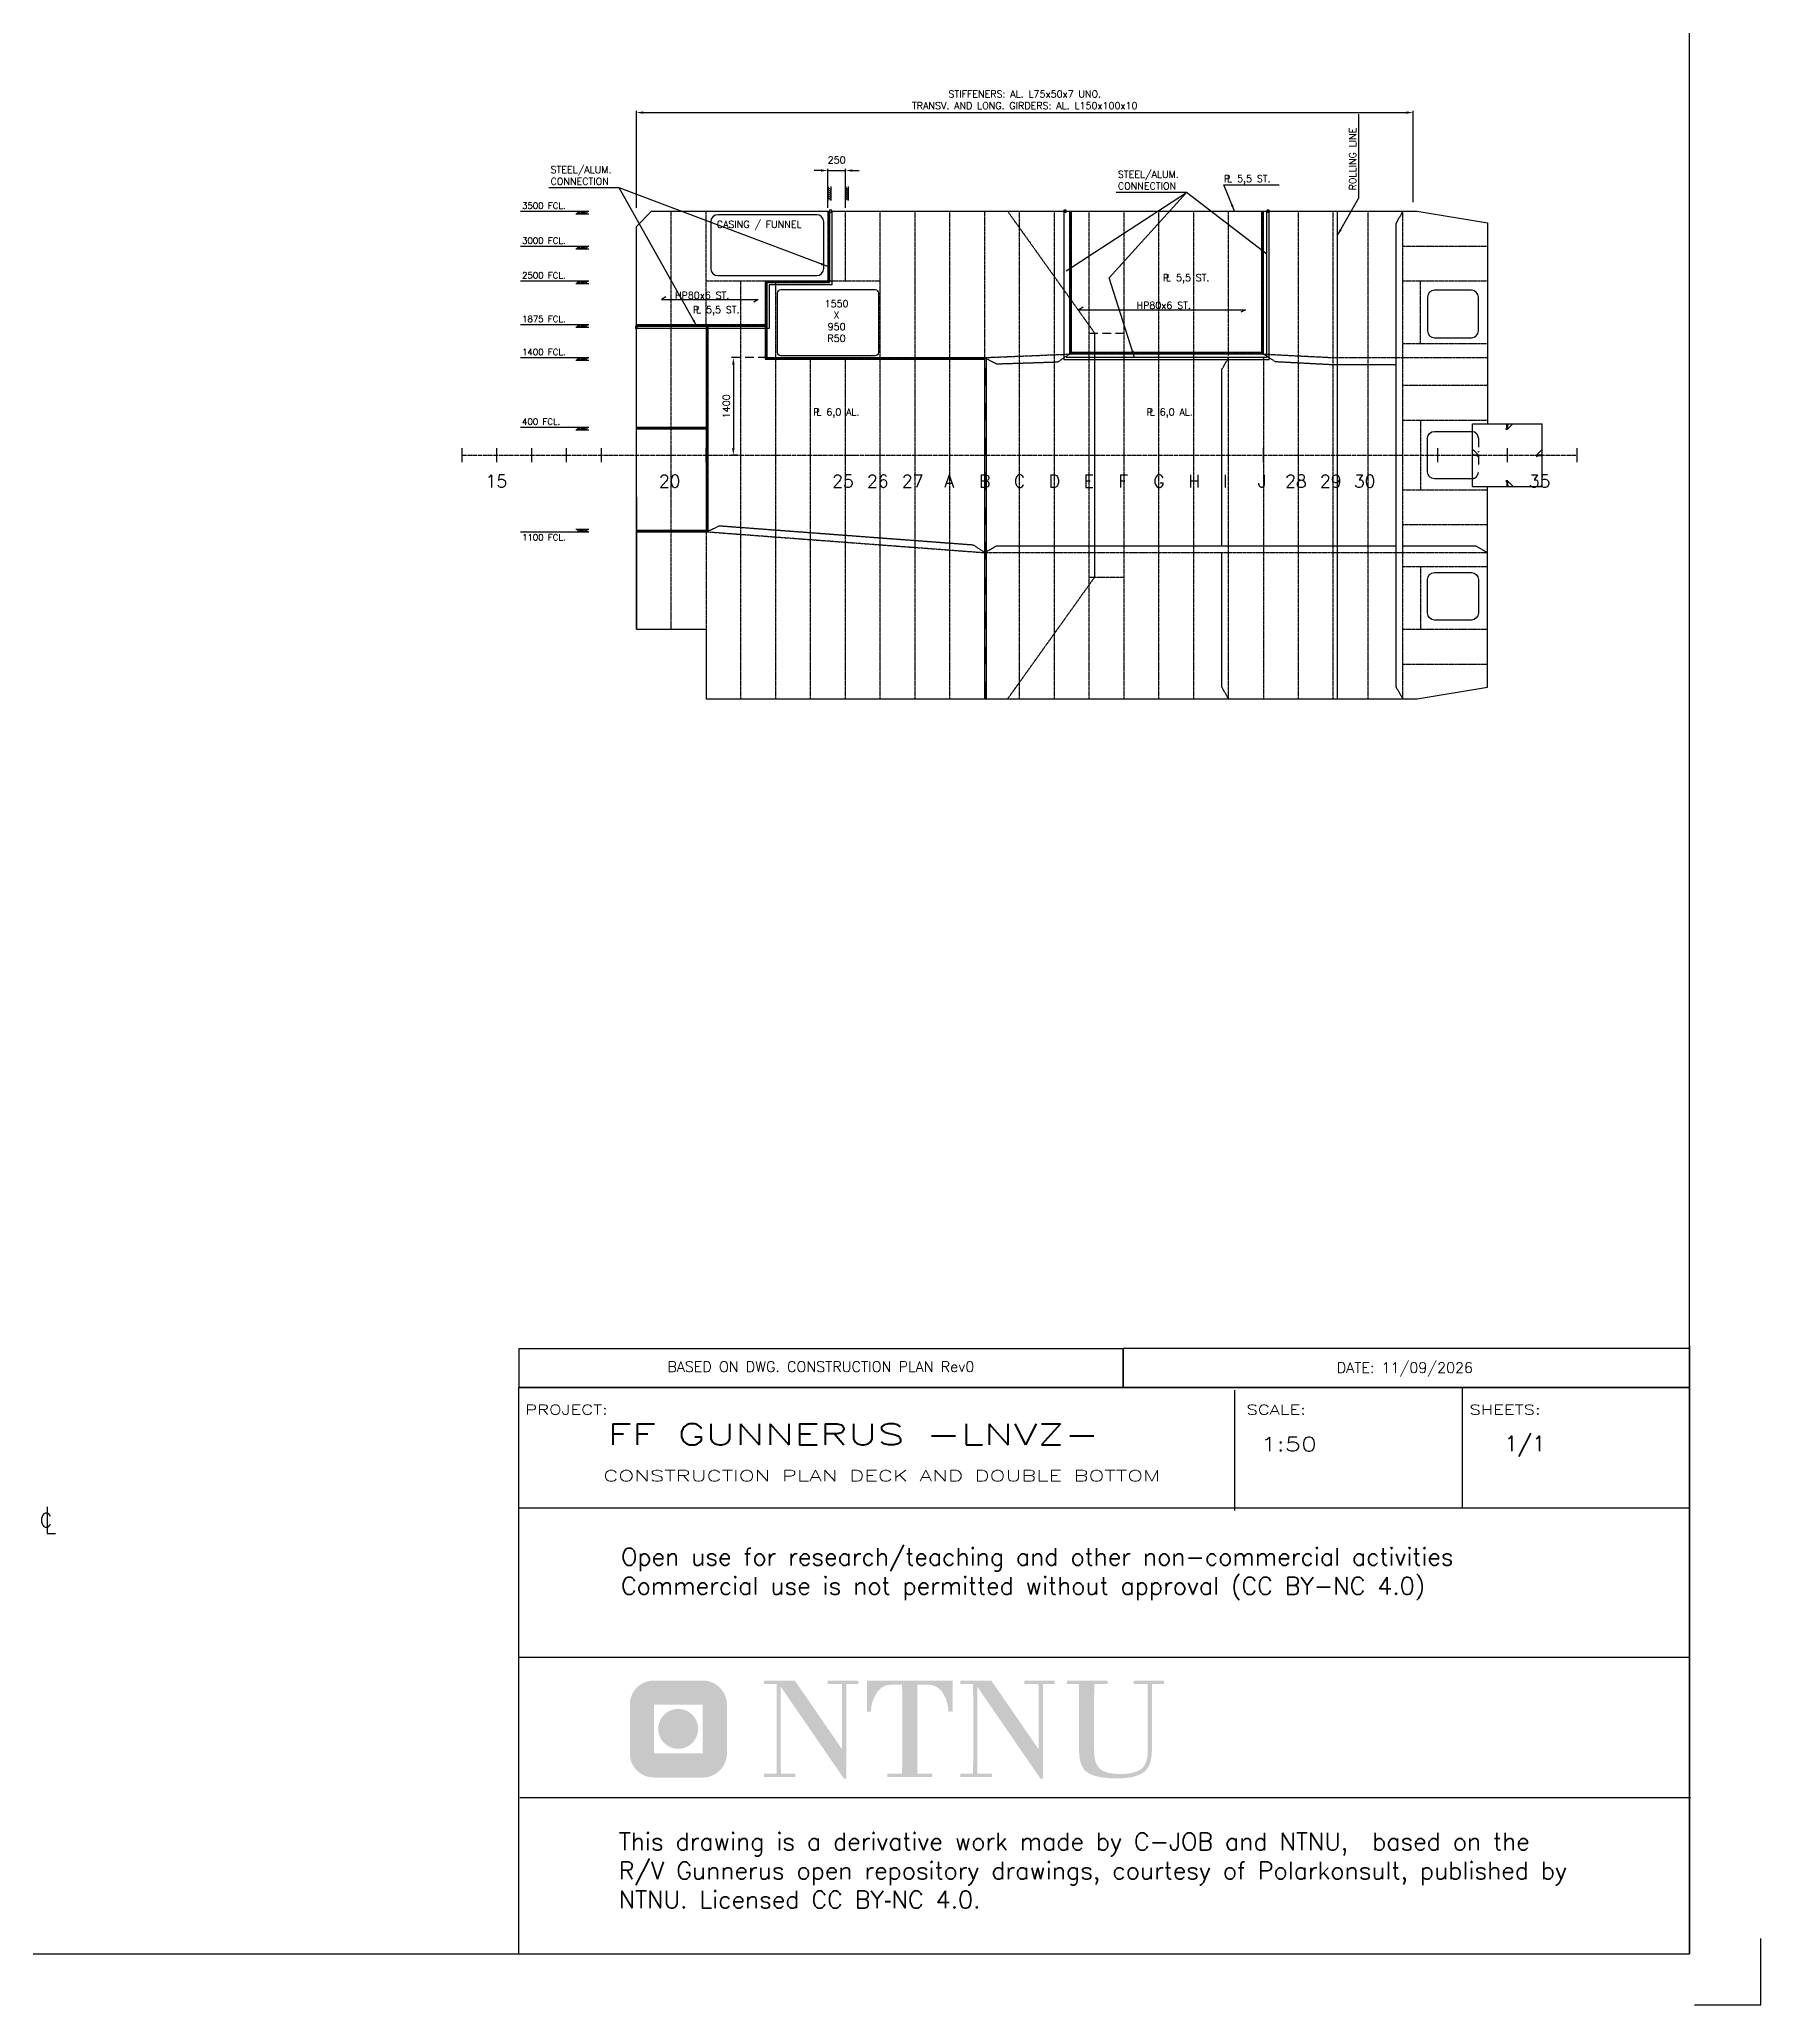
# Model space of a CAD drawing. Extents: x 53504 to 151281, y 25397 to 132894.
# Drawn here: x 126579 to 151281, y 85082 to 113294 of the extents above; entities that cross this region are included whole.
import ezdxf
from ezdxf.enums import TextEntityAlignment as Align

# ---------------------------------------------------------------- set-up
doc = ezdxf.new("R2010")
doc.units = 0
doc.header["$LTSCALE"] = 250
for name, pattern in [('CENTER', [3, 2.5, -0.25, 0, -0.25]), ('DASHDOT', [1, 0.5, -0.25, 0, -0.25]), ('DASHED', [0.75, 0.5, -0.25]), ('JERNB', [2, 1, -1]), ('PHANTOM', [2.1, 1.25, -0.2, 0.125, -0.2, 0.125, -0.2])]:
    doc.linetypes.add(name, pattern=pattern)
doc.layers.get('0').update_dxf_attribs({"linetype": 'CONTINUOUS'})
doc.layers.get('DEFPOINTS').update_dxf_attribs({"linetype": 'CONTINUOUS'})
for name, color, linetype in [('POSNR', 2, 'CONTINUOUS'), ('REV C3', 3, 'CONTINUOUS'), ('S0CE1', 1, 'CENTER'), ('S0CO1', 1, 'CONTINUOUS'), ('S0CO2', 2, 'CONTINUOUS'), ('S0CO3', 3, 'CONTINUOUS'), ('S0CO5', 4, 'CONTINUOUS'), ('S0DA1', 1, 'DASHED'), ('S0DA3', 3, 'DASHED'), ('S0DIM', 2, 'CONTINUOUS'), ('S0PH1', 1, 'PHANTOM'), ('S0PH2', 2, 'PHANTOM'), ('S0TX2', 2, 'CONTINUOUS'), ('S0TX3', 3, 'CONTINUOUS')]:
    doc.layers.add(name, color=color, linetype=linetype)
doc.styles.add('18', font='romans', dxfattribs={"height": 180})
doc.styles.add('ROMANS', font='romans', dxfattribs={"height": 100})
doc.styles.add('Romans500', font='romans.shx', dxfattribs={"width": 0.8, "height": 500})
doc.dimstyles.get("Standard").update_dxf_attribs({"dimscale": 50, "dimtxt": 2, "dimasz": 2, "dimexe": 0.5, "dimexo": 1, "dimgap": 1, "dimtad": 1, "dimdsep": 46, "dimtxsty": 'ROMANS', "dimcen": 1.5, "dimclrd": 1, "dimclre": 1, "dimclrt": 2, "dimazin": 2, "dimtfac": 1, "dimtmove": 2, "dimatfit": 3, "dimfxl": 1, "dimtvp": 100, "dimtolj": 1, "dimarcsym": 0})

# ---------------------------------------------------------------- blocks, each defined once
blk = doc.blocks.new('KNE150')
at = {"layer": 'S0CO1', "color": 0}
blk.add_lwpolyline([(30, 0), (150, 0), (150, -15), (15, -150), (0, -150), (0, -30, 0.414214)], format="xyb", close=True, dxfattribs=at)
blk = doc.blocks.new('HP80x7')
at = {"color": 0, "linetype": 'ByBlock'}
blk.add_lwpolyline([(17, -80, 0.773344), (19, -73), (8, -66, -0.267949), (6, -63), (6, 0), (0, 0), (0, -80), (17, -80)], format="xyb", dxfattribs=at)
blk = doc.blocks.new('*D89')
at = {"layer": 'DEFPOINTS', "color": 0, "transparency": 16777216}
for p in [(146295, 112242), (146295, 110904), (135146, 110825)]:
    blk.add_point(p, dxfattribs=at)
at = {"layer": 'S0TX2', "color": 1, "lineweight": -2, "transparency": 16777216}
for p, q in [((135146, 110875), (135146, 112267)), ((135246, 112242), (146195, 112242)), ((146295, 110954), (146295, 112267))]:
    blk.add_line(p, q, dxfattribs=at)
at = {"layer": 'S0TX2', "color": 1, "transparency": 16777216}
for points in [[(135246, 112259), (135246, 112225), (135146, 112242)], [(146195, 112259), (146195, 112225), (146295, 112242)]]:
    blk.add_solid(points, dxfattribs=at)
at = {"layer": 'S0TX2', "color": 2, "transparency": 16777216, "insert": (140720, 112425), "char_height": 100, "attachment_point": 5, "style": 'ROMANS'}
blk.add_mtext('\\A1;STIFFENERS: AL. L75x50x7 UNO.\\PTRANSV. AND LONG. GIRDERS: AL. L150x100x10', dxfattribs=at)
blk = doc.blocks.new('PLDIM2')
at = {"layer": 'S0TX2', "style": 'ROMANS'}
for s, p in [('P', (-19, 0)), ('L', (23, 0))]:
    blk.add_text(s, height=100, dxfattribs=at).set_placement(p)
blk.add_attdef('XX.X', (168, -1), '', height=100, dxfattribs=at)
blk = doc.blocks.new('*X7')
at = {"color": 0}
for p, q in [((13410, 17177), (13450, 17217)), ((13439, 17177), (13479, 17217)), ((13467, 17177), (13507, 17217)), ((13495, 17177), (13535, 17217)), ((13523, 17177), (13563, 17217)), ((13552, 17177), (13592, 17217))]:
    blk.add_line(p, q, dxfattribs=at)
blk = doc.blocks.new('TYKK')
at = {"layer": 'S0CO1'}
for p, q in [((-2.04, 0.82), (2.04, 0.82)), ((-2.04, 0), (2.04, 0))]:
    blk.add_line(p, q, dxfattribs=at)
at = {"layer": 'S0CO1', "xscale": 0.0204, "yscale": 0.0204, "zscale": 0.0204}
blk.add_blockref('*X7', (-275.41, -350.41), dxfattribs=at)
blk = doc.blocks.new('*D87')
at = {"layer": 'DEFPOINTS', "color": 0, "transparency": 16777216}
for p in [(136696, 108725), (136538, 107325), (136646, 107325)]:
    blk.add_point(p, dxfattribs=at)
at = {"layer": 'S0CO1', "color": 1, "lineweight": -2, "transparency": 16777216}
for p, q in [((136646, 108725), (136513, 108725)), ((136538, 108625), (136538, 107425)), ((136596, 107325), (136513, 107325))]:
    blk.add_line(p, q, dxfattribs=at)
at = {"layer": 'S0CO1', "color": 1, "transparency": 16777216}
for points in [[(136521, 108625), (136555, 108625), (136538, 108725)], [(136521, 107425), (136555, 107425), (136538, 107325)]]:
    blk.add_solid(points, dxfattribs=at)
at = {"layer": 'S0CO1', "color": 2, "transparency": 16777216, "insert": (136438, 108025), "char_height": 100, "attachment_point": 5, "rotation": 90, "style": 'ROMANS'}
blk.add_mtext('\\A1;1400', dxfattribs=at)
blk = doc.blocks.new('*D88')
at = {"layer": 'DEFPOINTS', "color": 0, "transparency": 16777216}
for p in [(138146, 111410), (137896, 110825), (138146, 110825)]:
    blk.add_point(p, dxfattribs=at)
at = {"layer": 'S0CO1', "color": 1, "lineweight": -2, "transparency": 16777216}
for p, q in [((137796, 111410), (137696, 111410)), ((137896, 110875), (137896, 111435)), ((137896, 111410), (138146, 111410)), ((138146, 110875), (138146, 111435)), ((138246, 111410), (138346, 111410))]:
    blk.add_line(p, q, dxfattribs=at)
at = {"layer": 'S0CO1', "color": 1, "transparency": 16777216}
for points in [[(137796, 111427), (137796, 111394), (137896, 111410)], [(138246, 111427), (138246, 111394), (138146, 111410)]]:
    blk.add_solid(points, dxfattribs=at)
at = {"layer": 'S0CO1', "color": 2, "transparency": 16777216, "insert": (138021, 111560), "char_height": 100, "attachment_point": 5, "style": 'ROMANS'}
blk.add_mtext('\\A1;250', dxfattribs=at)
blk = doc.blocks.new('CL-MERKE')
at = {"layer": 'POSNR'}
blk.add_lwpolyline([(0, 191), (0, -191), (121, -191)], dxfattribs=at)
at = {"layer": 'POSNR', "style": 'ROMANS'}
blk.add_text('C', height=200, dxfattribs=at).set_placement((-107, -102))
blk = doc.blocks.new('TF-2')
at = {"true_color": 0x00509e, "transparency": 33554687}
h = blk.add_hatch(color=154, dxfattribs=at)
h.paths.add_polyline_path([(-141.6, 39.23), (-148.57, 39.23), (-148.86, 39.22), (-149.14, 39.18), (-149.41, 39.13), (-149.67, 39.05), (-149.93, 38.96), (-150.17, 38.84), (-150.41, 38.71), (-150.63, 38.56), (-150.84, 38.39), (-151.03, 38.21), (-151.22, 38.01), (-151.38, 37.8), (-151.53, 37.58), (-151.67, 37.35), (-151.78, 37.1), (-151.88, 36.85), (-151.95, 36.58), (-152.01, 36.31), (-152.04, 36.03), (-152.05, 35.75), (-152.05, 28.78), (-152.04, 28.49), (-152.01, 28.21), (-151.95, 27.94), (-151.88, 27.68), (-151.78, 27.42), (-151.67, 27.18), (-151.53, 26.94), (-151.38, 26.72), (-151.22, 26.51), (-151.03, 26.32), (-150.84, 26.14), (-150.63, 25.97), (-150.41, 25.82), (-150.17, 25.69), (-149.93, 25.57), (-149.67, 25.47), (-149.41, 25.4), (-149.14, 25.34), (-148.86, 25.31), (-148.57, 25.3), (-141.6, 25.3), (-141.32, 25.31), (-141.04, 25.34), (-140.77, 25.4), (-140.5, 25.47), (-140.25, 25.57), (-140, 25.69), (-139.77, 25.82), (-139.55, 25.97), (-139.34, 26.14), (-139.14, 26.32), (-138.96, 26.51), (-138.79, 26.72), (-138.64, 26.94), (-138.51, 27.18), (-138.4, 27.42), (-138.3, 27.68), (-138.22, 27.94), (-138.17, 28.21), (-138.13, 28.49), (-138.12, 28.78), (-138.12, 35.75), (-138.13, 36.03), (-138.17, 36.31), (-138.22, 36.58), (-138.3, 36.85), (-138.4, 37.1), (-138.51, 37.35), (-138.64, 37.58), (-138.79, 37.8), (-138.96, 38.01), (-139.14, 38.21), (-139.34, 38.39), (-139.55, 38.56), (-139.77, 38.71), (-140, 38.84), (-140.25, 38.96), (-140.5, 39.05), (-140.77, 39.13), (-141.04, 39.18), (-141.32, 39.22)])
h.paths.add_polyline_path([(-141.6, 28.78), (-148.57, 28.78), (-148.57, 35.75), (-141.6, 35.75)])
at = {"true_color": 0x000000, "transparency": 33554687}
for points in [[(-128.37, 39.22), (-121.59, 29.35), (-121.59, 36.94), (-121.61, 38.75), (-123.65, 38.75), (-123.65, 39.22), (-119.27, 39.22), (-119.27, 38.75), (-120.96, 38.75), (-120.98, 36.94), (-120.98, 25.19), (-121.29, 25.09), (-130.39, 38.33), (-130.39, 27.7), (-130.38, 25.84), (-128.28, 25.84), (-128.28, 25.37), (-132.81, 25.37), (-132.81, 25.84), (-131, 25.84), (-130.98, 27.7), (-130.98, 36.94), (-131, 38.75), (-132.81, 38.75), (-132.81, 39.22)], [(-105.74, 39.22), (-105.74, 34.78), (-106.33, 34.78), (-106.34, 34.89), (-106.35, 35), (-106.36, 35.1), (-106.37, 35.22), (-106.39, 35.33), (-106.4, 35.45), (-106.42, 35.57), (-106.44, 35.69), (-106.47, 35.82), (-106.5, 35.94), (-106.53, 36.07), (-106.57, 36.21), (-106.61, 36.34), (-106.66, 36.48), (-106.71, 36.62), (-106.77, 36.76), (-106.84, 36.9), (-106.91, 37.05), (-106.99, 37.2), (-107.08, 37.35), (-107.18, 37.52), (-107.3, 37.68), (-107.41, 37.82), (-107.53, 37.94), (-107.65, 38.05), (-107.77, 38.15), (-107.9, 38.24), (-108.03, 38.31), (-108.16, 38.38), (-108.29, 38.43), (-108.43, 38.48), (-108.56, 38.52), (-108.7, 38.55), (-108.84, 38.58), (-108.98, 38.6), (-109.12, 38.61), (-109.26, 38.62), (-109.4, 38.63), (-109.54, 38.64), (-109.68, 38.65), (-110.78, 38.65), (-110.8, 36.88), (-110.8, 27.84), (-110.78, 25.84), (-108.66, 25.84), (-108.66, 25.37), (-115.1, 25.37), (-115.1, 25.84), (-112.98, 25.84), (-112.96, 27.84), (-112.96, 36.88), (-112.98, 38.65), (-113.88, 38.65), (-114.05, 38.64), (-114.21, 38.64), (-114.38, 38.64), (-114.53, 38.63), (-114.69, 38.62), (-114.84, 38.6), (-114.98, 38.58), (-115.13, 38.55), (-115.27, 38.51), (-115.41, 38.47), (-115.55, 38.41), (-115.68, 38.35), (-115.82, 38.27), (-115.95, 38.18), (-116.08, 38.07), (-116.2, 37.96), (-116.33, 37.82), (-116.46, 37.67), (-116.58, 37.5), (-116.71, 37.31), (-116.8, 37.16), (-116.88, 37.01), (-116.96, 36.86), (-117.03, 36.72), (-117.09, 36.57), (-117.14, 36.43), (-117.19, 36.3), (-117.24, 36.17), (-117.27, 36.04), (-117.31, 35.91), (-117.33, 35.78), (-117.36, 35.66), (-117.38, 35.54), (-117.39, 35.43), (-117.41, 35.31), (-117.42, 35.2), (-117.43, 35.09), (-117.44, 34.99), (-117.44, 34.89), (-117.45, 34.78), (-118.02, 34.78), (-118.02, 39.22)], [(-100.17, 39.22), (-93.39, 29.35), (-93.39, 36.94), (-93.41, 38.75), (-95.45, 38.75), (-95.45, 39.22), (-91.07, 39.22), (-91.07, 38.75), (-92.76, 38.75), (-92.78, 36.94), (-92.78, 25.19), (-93.09, 25.09), (-102.19, 38.33), (-102.19, 27.7), (-102.17, 25.84), (-100.07, 25.84), (-100.07, 25.37), (-104.61, 25.37), (-104.61, 25.84), (-102.8, 25.84), (-102.78, 27.7), (-102.78, 36.94), (-102.8, 38.75), (-104.61, 38.75), (-104.61, 39.22)], [(-83.46, 39.22), (-83.46, 38.75), (-85.4, 38.75), (-85.42, 37.08), (-85.42, 29.59), (-85.42, 29.3), (-85.41, 29.01), (-85.4, 28.73), (-85.38, 28.45), (-85.34, 28.18), (-85.3, 27.91), (-85.24, 27.66), (-85.16, 27.42), (-85.05, 27.18), (-84.93, 26.97), (-84.77, 26.76), (-84.59, 26.57), (-84.37, 26.4), (-84.12, 26.25), (-83.83, 26.12), (-83.5, 26.01), (-83.12, 25.92), (-82.7, 25.86), (-82.23, 25.82), (-81.71, 25.8), (-81.18, 25.81), (-80.71, 25.85), (-80.28, 25.91), (-79.89, 25.98), (-79.54, 26.08), (-79.24, 26.2), (-78.97, 26.33), (-78.74, 26.48), (-78.53, 26.64), (-78.36, 26.82), (-78.22, 27.02), (-78.1, 27.22), (-78, 27.44), (-77.92, 27.66), (-77.86, 27.89), (-77.81, 28.14), (-77.78, 28.38), (-77.76, 28.64), (-77.74, 28.89), (-77.73, 29.16), (-77.73, 37.08), (-77.75, 38.75), (-79.73, 38.75), (-79.73, 39.22), (-75.4, 39.22), (-75.4, 38.75), (-77.1, 38.75), (-77.12, 37.08), (-77.12, 29.94), (-77.13, 29.56), (-77.13, 29.18), (-77.15, 28.81), (-77.18, 28.46), (-77.22, 28.11), (-77.28, 27.78), (-77.36, 27.46), (-77.47, 27.15), (-77.61, 26.86), (-77.79, 26.59), (-78, 26.34), (-78.25, 26.11), (-78.55, 25.9), (-78.9, 25.72), (-79.3, 25.56), (-79.76, 25.42), (-80.28, 25.32), (-80.86, 25.24), (-81.52, 25.19), (-82.24, 25.17), (-82.36, 25.17), (-82.49, 25.18), (-82.63, 25.18), (-82.78, 25.19), (-82.95, 25.19), (-83.12, 25.2), (-83.3, 25.22), (-83.49, 25.23), (-83.68, 25.25), (-83.88, 25.27), (-84.08, 25.29), (-84.28, 25.32), (-84.48, 25.35), (-84.68, 25.39), (-84.88, 25.43), (-85.07, 25.47), (-85.26, 25.52), (-85.44, 25.58), (-85.62, 25.64), (-85.79, 25.7), (-86.04, 25.82), (-86.27, 25.95), (-86.47, 26.09), (-86.65, 26.24), (-86.81, 26.4), (-86.95, 26.57), (-87.07, 26.76), (-87.17, 26.95), (-87.26, 27.15), (-87.34, 27.36), (-87.4, 27.57), (-87.45, 27.8), (-87.5, 28.03), (-87.53, 28.27), (-87.55, 28.52), (-87.57, 28.78), (-87.58, 29.04), (-87.59, 29.31), (-87.59, 29.58), (-87.6, 29.86), (-87.6, 37.08), (-87.62, 38.75), (-89.3, 38.75), (-89.3, 39.22)]]:
    blk.add_hatch(color=18, dxfattribs=at).paths.add_polyline_path(points)
at = {"true_color": 0x00509e, "transparency": 33554687}
blk.add_hatch(color=154, dxfattribs=at).paths.add_polyline_path([(-145.11, 35.15), (-145.35, 35.14), (-145.57, 35.11), (-145.8, 35.06), (-146.01, 35), (-146.22, 34.92), (-146.42, 34.83), (-146.62, 34.72), (-146.8, 34.59), (-146.97, 34.46), (-147.13, 34.31), (-147.28, 34.15), (-147.42, 33.97), (-147.54, 33.79), (-147.65, 33.6), (-147.74, 33.4), (-147.82, 33.19), (-147.89, 32.97), (-147.93, 32.75), (-147.96, 32.52), (-147.97, 32.29), (-147.96, 32.05), (-147.93, 31.82), (-147.89, 31.6), (-147.82, 31.38), (-147.74, 31.17), (-147.65, 30.97), (-147.54, 30.78), (-147.42, 30.6), (-147.28, 30.43), (-147.13, 30.27), (-146.97, 30.12), (-146.8, 29.98), (-146.62, 29.86), (-146.42, 29.75), (-146.22, 29.65), (-146.01, 29.57), (-145.8, 29.51), (-145.57, 29.47), (-145.35, 29.44), (-145.11, 29.43), (-144.88, 29.44), (-144.65, 29.47), (-144.42, 29.51), (-144.21, 29.57), (-144, 29.65), (-143.8, 29.75), (-143.61, 29.86), (-143.42, 29.98), (-143.25, 30.12), (-143.09, 30.27), (-142.94, 30.43), (-142.8, 30.6), (-142.68, 30.78), (-142.57, 30.97), (-142.48, 31.17), (-142.4, 31.38), (-142.34, 31.6), (-142.29, 31.82), (-142.26, 32.05), (-142.25, 32.29), (-142.26, 32.52), (-142.29, 32.75), (-142.34, 32.97), (-142.4, 33.19), (-142.48, 33.4), (-142.57, 33.6), (-142.68, 33.79), (-142.8, 33.97), (-142.94, 34.15), (-143.09, 34.31), (-143.25, 34.46), (-143.42, 34.59), (-143.61, 34.72), (-143.8, 34.83), (-144, 34.92), (-144.21, 35), (-144.42, 35.06), (-144.65, 35.11), (-144.88, 35.14)])
at = {"color": 2}
for p, q in [((0, 81.28), (0, 87.28)), ((-81.28, 81.28), (0, 81.28))]:
    blk.add_line(p, q, dxfattribs=at)
at = {"color": 1}
for p in [(0, 87.28), (-175, 0)]:
    blk.add_line(p, (0, 0), dxfattribs=at)
at = {"color": 4}
for p, q in [((0, 81.28), (-168, 81.28)), ((-168, 0), (-168, 81.28)), ((-65.25, 63.65), (-65.25, 80.93)), ((-32.55, 64), (-32.55, 81.28)), ((0, 64), (0, 81.28)), ((0, 64), (0, 81.28)), ((-168, 64), (0, 64)), ((-168, 42.59), (0, 42.59))]:
    blk.add_line(p, q, dxfattribs=at)
at = {"color": 4, "transparency": 33554687}
for p, q in [((-167.84, 22.43), (0.16, 22.43)), ((-168, 0), (0, 0))]:
    blk.add_line(p, q, dxfattribs=at)
at = {"color": 1, "style": 'ROMANS', "width": 1.35}
for s, p in [('PROJECT:', (-167.04, 77.4)), ('SCALE:', (-63.55, 77.4)), ('SHEETS:', (-31.55, 77.4))]:
    blk.add_text(s, height=1.4, dxfattribs=at).set_placement(p)
at = {"color": 4, "style": 'ROMANS', "width": 1.5}
for tag, height, p in [('PROSJ', 3, (-119.97, 74.58)), ('DRAWING', 1.6, (-115.89, 68.62))]:
    blk.add_attdef(tag, text='', height=height, dxfattribs=at).set_placement(p, align=Align.MIDDLE)
at = {"color": 4, "style": 'ROMANS', "width": 1.35}
blk.add_attdef('HOVM', (-61.53, 72.17), '', height=2, dxfattribs=at)
at = {"color": 4, "style": 'ROMANS'}
blk.add_attdef('SHEET', text='', height=2.2, dxfattribs=at).set_placement((-23.61, 73.08), align=Align.MIDDLE)

msp = doc.modelspace()

# ---------------------------------------------------------------- linework, layer by layer
at = {"color": 2}
msp.add_lwpolyline([(150330.959, 85081.71), (151280.721, 85081.71), (151280.721, 85081.71), (151280.721, 86031.472)], dxfattribs=at)
at = {"layer": 'REV C3', "color": 0, "linetype": 'ByBlock'}
msp.add_line((138145.974, 107325.042), (138294.372, 107325.042), dxfattribs=at)
at = {"layer": 'S0CE1', "color": 0, "ltscale": 0.1}
msp.add_line((132645.974, 107325.042), (148645.974, 107325.042), dxfattribs=at)
at = {"layer": 'S0CO1', "color": 6}
for p, q in [((150257.9, 85812.296), (150257.453, 131749.218)), ((84446.818, 85812.296), (150257.9, 85812.296))]:
    msp.add_line(p, q, dxfattribs=at)
at = {"layer": 'S0CO1', "color": 0}
for p, q in [((137895.974, 110825), (137895.974, 109825.042)), ((137919.974, 110825), (137919.974, 109801.042)), ((141278.963, 110825.04), (141278.963, 108692.042)), ((141361.963, 110825.04), (141361.963, 108775.042)), ((141385.963, 110825.04), (141385.963, 108799.042)), ((144121.974, 108799.042), (144121.974, 110825.04)), ((144145.974, 108775.042), (144145.974, 110825.031)), ((144195.974, 108725.042), (144195.974, 110825.04)), ((144228.974, 108692.042), (144228.974, 110825.04)), ((136995.974, 109825.042), (137895.974, 109825.042)), ((136995.974, 109801.042), (136995.974, 108701.042)), ((136995.974, 109801.042), (137919.974, 109801.042)), ((137019.974, 109801.042), (137019.974, 108725.042)), ((135145.974, 109200.042), (136995.974, 109200.042)), ((136145.974, 109200.042), (136145.974, 106225.042)), ((136169.974, 109200.042), (136169.974, 106225.042)), ((135145.974, 109176.042), (136995.974, 109176.042)), ((136995.974, 108701.042), (140145.974, 108701.042)), ((137019.974, 108725.042), (140169.974, 108725.042)), ((140145.974, 103825), (140145.974, 108725.042)), ((140169.974, 103825), (140169.974, 108725.042)), ((144228.974, 108692.042), (141278.963, 108692.042)), ((144195.974, 108725.042), (141311.963, 108725.042)), ((144145.974, 108775.042), (141361.963, 108775.042)), ((144121.974, 108799.042), (141385.963, 108799.042)), ((135145.974, 107725.042), (136145.974, 107725.042)), ((135145.974, 107701.042), (136145.974, 107701.042)), ((135145.974, 106249.042), (136145.974, 106249.042)), ((135145.974, 106225.042), (136145.974, 106225.042))]:
    msp.add_line(p, q, dxfattribs=at)
at = {"layer": 'S0CO1', "color": 0, "linetype": 'JERNB', "ltscale": 0.02}
for p, q in [((137907.974, 110825), (137907.974, 109813.042)), ((141373.963, 110825.04), (141373.963, 108787.042)), ((144133.974, 108787.042), (144133.974, 110825.04)), ((136995.974, 109813.042), (137907.974, 109813.042)), ((137007.974, 109801.042), (137007.974, 108713.042)), ((135145.974, 109188.042), (136995.974, 109188.042)), ((136157.974, 109200.042), (136157.974, 106225.042)), ((137007.974, 108713.042), (140145.974, 108713.042)), ((144133.974, 108787.042), (141373.963, 108787.042)), ((135145.974, 107713.042), (136145.974, 107713.042)), ((135145.974, 106237.042), (136145.974, 106237.042))]:
    msp.add_line(p, q, dxfattribs=at)
at = {"layer": 'S0CO1', "color": 0, "linetype": 'JERNB'}
msp.add_line((140157.974, 103825), (140157.974, 108725.042), dxfattribs=at)
at = {"layer": 'S0CO1', "color": 0, "linetype": 'Continuous'}
for p, q in [((135145.974, 107225.042), (135145.974, 107425.042)), ((136645.974, 107225.042), (136645.974, 107425.042)), ((137145.974, 107225.042), (137145.974, 107425.042)), ((137645.974, 107225.042), (137645.974, 107425.042)), ((138145.974, 107225.042), (138145.974, 107425.042)), ((138645.974, 107225.042), (138645.974, 107425.042)), ((139145.974, 107225.042), (139145.974, 107425.042)), ((139645.974, 107225.042), (139645.974, 107425.042)), ((140145.974, 107225.042), (140145.974, 107425.042)), ((140645.974, 107225.042), (140645.974, 107425.042)), ((141645.974, 107225.042), (141645.974, 107425.042)), ((142145.974, 107225.042), (142145.974, 107425.042)), ((142645.974, 107225.042), (142645.974, 107425.042)), ((143145.974, 107225.042), (143145.974, 107425.042)), ((143645.974, 107225.042), (143645.974, 107425.042)), ((144145.974, 107225.042), (144145.974, 107425.042)), ((144645.974, 107225.042), (144645.974, 107425.042)), ((145145.974, 107225.042), (145145.974, 107425.042)), ((145645.974, 107225.042), (145645.974, 107425.042)), ((146145.974, 107225.042), (146145.974, 107425.042)), ((146645.974, 107225.042), (146645.974, 107425.042)), ((147145.974, 107225.042), (147145.974, 107425.042)), ((147645.974, 107225.042), (147645.974, 107425.042)), ((148145.974, 107225.082), (148145.974, 107425.082)), ((148145.974, 107225.042), (148145.974, 107425.042)), ((148645.974, 107225.042), (148645.974, 107425.042))]:
    msp.add_line(p, q, dxfattribs=at)
at = {"layer": 'S0CO1', "color": 0}
msp.add_lwpolyline([(137952.974, 110811.04), (137952.974, 109768.042), (137052.974, 109768.042), (137052.974, 109143.042), (135145.974, 109143.042)], dxfattribs=at)
for points in [[(136314.364, 110775.125, 0.414213562), (136214.364, 110675.125), (136214.364, 110002.176, 0.414213562), (136314.364, 109902.176), (137734.4, 109902.176, 0.414213562), (137834.4, 110002.176), (137834.4, 110675.125, 0.414213562), (137734.4, 110775.125)], [(137220.974, 109700.082), (138570.977, 109700.082, -0.414213562), (138620.977, 109650.082), (138620.977, 108800.082, -0.414213562), (138570.977, 108750.082), (137220.974, 108750.082, -0.414213562), (137170.974, 108800.082), (137170.974, 109650.082, -0.414213562)]]:
    msp.add_lwpolyline(points, format="xyb", close=True, dxfattribs=at)
for points in [[(137919.974, 110811.04), (137952.974, 110811.04), (137952.974, 110839.04), (137919.974, 110839.04)], [(141278.963, 110811.04), (141311.963, 110811.04), (141311.963, 110839.04), (141278.963, 110839.04)], [(144195.974, 110811.04), (144228.974, 110811.04), (144228.974, 110839.04), (144195.974, 110839.04)], [(135160.011, 109143.042), (135160.011, 109176.042), (135132.011, 109176.042), (135132.011, 109143.042)]]:
    msp.add_lwpolyline(points, close=True, dxfattribs=at)
at = {"layer": 'S0CO1', "transparency": 33554687}
msp.add_lwpolyline([(150257.9, 94499.903), (142130.293, 94499.903), (142130.293, 93939.903), (150257.9, 93939.903)], close=True, dxfattribs=at)
at = {"layer": 'S0CO2', "color": 0}
for points in [[(146598.944, 109010.01), (147129.367, 109010.01, 0.414213562), (147229.367, 109110.01), (147229.367, 109592.01, 0.414213562), (147129.367, 109692.01), (146598.944, 109692.01, 0.414213562), (146498.944, 109592.01), (146498.944, 109110.01, 0.414213562)], [(146598.944, 105640.075), (147129.367, 105640.075, -0.414213562), (147229.367, 105540.075), (147229.367, 105058.075, -0.414213562), (147129.367, 104958.075), (146598.944, 104958.075, -0.414213562), (146498.944, 105058.075), (146498.944, 105540.075, -0.414213562)]]:
    msp.add_lwpolyline(points, format="xyb", close=True, dxfattribs=at)
msp.add_lwpolyline([(147145.974, 106985.431, -0.041736571), (147129.367, 106984.042), (146598.944, 106984.042, -0.414213562), (146498.944, 107084.042), (146498.944, 107566.042, -0.414213562), (146598.944, 107666.042), (147129.367, 107666.042, -0.041736571), (147145.974, 107664.654)], format="xyb", dxfattribs=at)
at = {"layer": 'S0CO2'}
msp.add_lwpolyline([(142130.293, 94494.457), (133457.9, 94494.457), (133457.9, 93939.903), (142130.293, 93939.903)], close=True, dxfattribs=at)
at = {"layer": 'S0CO3', "color": 0}
msp.add_line((136995.974, 109825.042), (137895.974, 109825.042), dxfattribs=at)
at = {"layer": 'S0CO3', "color": 0, "linetype": 'Continuous'}
msp.add_line((141145.974, 107225.042), (141145.974, 107425.042), dxfattribs=at)
at = {"layer": 'S0CO5', "color": 0}
for p, q in [((135145.974, 110607.842), (135363.131, 110824.999)), ((135145.974, 109200.042), (135145.974, 110607.842)), ((135363.131, 110824.999), (137919.974, 110825.008)), ((137952.974, 110825.008), (146350.86, 110825.04)), ((146350.86, 110825.04), (147360.541, 110657.452)), ((147360.541, 110657.452), (147360.541, 107775.082)), ((135145.974, 109176.042), (135145.974, 109200.042)), ((135145.974, 104825.042), (135145.974, 109143.042)), ((147145.974, 107775.082), (148145.974, 107775.082)), ((147145.974, 106875.082), (147145.974, 107775.082)), ((148145.974, 106875.082), (148145.974, 107775.082)), ((135145.974, 106725.125), (135145.974, 104825.04)), ((147145.974, 106875.082), (148145.974, 106875.082)), ((147360.541, 103992.712), (147360.541, 106875.082)), ((135145.974, 104825.04), (136145.974, 104825.04)), ((136145.974, 104825.04), (136145.974, 103825.04)), ((136145.974, 103825.04), (146350.346, 103825.04)), ((146350.346, 103825.04), (147360.541, 103992.712))]:
    msp.add_line(p, q, dxfattribs=at)
at = {"layer": 'S0DA1', "color": 0, "ltscale": 0.02}
for p, q in [((135645.974, 104825.04), (135645.974, 110825)), ((136145.974, 109200.042), (136145.974, 110825.001)), ((138145.974, 109825.042), (138145.974, 110825.009)), ((138645.974, 103825.04), (138645.974, 110825.011)), ((139145.974, 103825.04), (139145.974, 110825.013)), ((139645.974, 103825.04), (139645.974, 110825.015)), ((140145.974, 108725.082), (140145.974, 110825.016)), ((140645.974, 103825.04), (140645.974, 110825.04)), ((141145.974, 103825.04), (141145.974, 110825.04)), ((141645.974, 103825.04), (141645.974, 110825.04)), ((142145.974, 103825.04), (142145.974, 110825.04)), ((142645.974, 103825.04), (142645.974, 110825.04)), ((143145.974, 103825.04), (143145.974, 110825.04)), ((143645.974, 108749.042), (143645.974, 110825.04)), ((144645.974, 103825.04), (144645.974, 110825.04)), ((145145.974, 103825.04), (145145.974, 110825.04)), ((145645.974, 103825.04), (145645.974, 110825.04)), ((146145.974, 110325.042), (147360.541, 110325.042)), ((136145.974, 109825.082), (136995.974, 109825.082)), ((136645.974, 103825.04), (136645.974, 109825)), ((137145.974, 103825.04), (137145.974, 109825)), ((137895.974, 109825.042), (138645.974, 109825.042)), ((146145.974, 109825.042), (147360.541, 109825.042)), ((146398.946, 108925.01), (146398.946, 109825.042)), ((146145.974, 108925.01), (147360.541, 108925.01)), ((137645.974, 103825.04), (137645.974, 108701.042)), ((138145.974, 103825.04), (138145.974, 108701.042)), ((144145.974, 108736.042), (144145.974, 103825.04)), ((147360.541, 108325.082), (146145.974, 108325.082)), ((146145.974, 107825.042), (147360.541, 107825.042)), ((146398.946, 107825.042), (146398.946, 106825.042)), ((146145.974, 106825.042), (147360.541, 106825.042)), ((136145.974, 106225.042), (136145.974, 104825.04)), ((147360.541, 106325.002), (146145.974, 106325.002)), ((141645.974, 105575.08), (142145.974, 105575.08)), ((146145.974, 105725.075), (147360.541, 105725.075)), ((146398.946, 105725.075), (146398.946, 104825.042)), ((146145.974, 104825.042), (147360.541, 104825.042)), ((146145.974, 104325.042), (147360.541, 104325.042))]:
    msp.add_line(p, q, dxfattribs=at)
at = {"layer": 'S0DA1', "color": 0}
for p, q in [((141645.974, 109075.08), (142145.974, 109075.08)), ((137019.974, 108725.042), (136645.974, 108725.042))]:
    msp.add_line(p, q, dxfattribs=at)
at = {"layer": 'S0DA3', "color": 0, "ltscale": 0.02}
for p, q in [((146145.974, 103825.04), (146145.974, 110825.04)), ((140141.869, 108724.911), (141361.338, 108775.022)), ((143645.974, 103825.04), (143645.974, 108725.042)), ((144146.734, 108775.013), (145145.974, 108725.082)), ((145145.974, 108725.082), (147360.541, 108725.082)), ((136157.206, 106224.544), (140145.98, 105925.082)), ((140145.974, 105925.002), (147360.541, 105925.082))]:
    msp.add_line(p, q, dxfattribs=at)
at = {"layer": 'S0DIM', "color": 0}
for p, q in [((133482.45, 110825.082), (134462.503, 110825.082)), ((133482.45, 110325.082), (134462.503, 110325.082)), ((133482.45, 109825.082), (134462.503, 109825.082)), ((133482.45, 109200.082), (134462.503, 109200.082)), ((133482.45, 108725.082), (134462.503, 108725.082)), ((133482.45, 107725.042), (134462.503, 107725.042)), ((133482.45, 106225.002), (134462.503, 106225.002))]:
    msp.add_line(p, q, dxfattribs=at)
at = {"layer": 'S0PH1', "color": 0, "ltscale": 0.02}
msp.add_line((145204.236, 110825.04), (145204.236, 103825.04), dxfattribs=at)
for points in [[(146145.974, 110825.04), (146045.974, 110651.835), (146045.974, 103998.245), (146145.974, 103825.04)], [(141361.338, 108775.022), (141191.431, 108658.556), (140318.192, 108630.48), (140141.869, 108724.911)], [(143545.974, 106025.046), (143545.974, 108551.837), (143645.974, 108725.042)], [(144146.734, 108775.013), (144315.911, 108668.339), (145144.025, 108625.082), (146045.974, 108625.082)], [(136157.2, 106224.464), (136337.405, 106311.217), (139980.742, 106037.689), (140145.974, 105925.002)], [(140145.974, 105925.002), (140319.18, 106025.002), (146045.974, 106025.082)], [(143645.974, 103825.04), (143545.974, 103998.245), (143545.974, 105925.039)], [(146145.974, 106025.082), (147187.336, 106025.082), (147360.541, 105925.082)]]:
    msp.add_lwpolyline(points, dxfattribs=at)
at = {"layer": 'S0PH1', "color": 0, "linetype": 'DASHDOT'}
msp.add_lwpolyline([(147156.181, 107662.38, -0.336761216), (147229.367, 107566.042), (147229.367, 107084.042, -0.34183211), (147154.425, 106987.233, -0.34183211)], format="xyb", dxfattribs=at)
at = {"layer": 'S0PH2', "color": 0, "ltscale": 0.02}
for p, q in [((140474.467, 110825.08), (141724.467, 109075.08)), ((141724.467, 105575.08), (141724.467, 109075.08)), ((140474.406, 103825.08), (141724.467, 105575.165))]:
    msp.add_line(p, q, dxfattribs=at)
at = {"layer": 'S0TX2', "color": 0}
for p, q in [((132645.974, 107225.042), (132645.974, 107425.042)), ((133145.974, 107225.042), (133145.974, 107425.042)), ((133645.974, 107225.042), (133645.974, 107425.042)), ((134145.974, 107225.042), (134145.974, 107425.042)), ((134645.974, 107225.042), (134645.974, 107425.042)), ((135145.974, 107225.042), (135145.974, 107425.042)), ((135645.974, 107225.042), (135645.974, 107425.042)), ((136145.974, 107225.042), (136145.974, 107425.042)), ((136645.974, 107225.042), (136645.974, 107425.042)), ((137145.974, 107225.042), (137145.974, 107425.042)), ((137645.974, 107225.042), (137645.974, 107425.042)), ((138145.974, 107225.042), (138145.974, 107425.042)), ((138645.974, 107225.042), (138645.974, 107425.042)), ((139145.974, 107225.042), (139145.974, 107425.042)), ((139645.974, 107225.042), (139645.974, 107425.042)), ((140145.974, 107225.042), (140145.974, 107425.042)), ((140645.974, 107225.042), (140645.974, 107425.042)), ((141145.974, 107225.042), (141145.974, 107425.042)), ((141645.974, 107225.042), (141645.974, 107425.042)), ((142145.974, 107225.042), (142145.974, 107425.042)), ((142645.974, 107225.042), (142645.974, 107425.042)), ((143145.974, 107225.042), (143145.974, 107425.042)), ((143645.974, 107225.042), (143645.974, 107425.042)), ((144145.974, 107225.042), (144145.974, 107425.042)), ((144645.974, 107225.042), (144645.974, 107425.042)), ((145145.974, 107225.042), (145145.974, 107425.042)), ((145645.974, 107225.042), (145645.974, 107425.042)), ((146145.974, 107225.042), (146145.974, 107425.042)), ((146645.974, 107225.042), (146645.974, 107425.042)), ((147145.974, 107225.042), (147145.974, 107425.042)), ((147645.974, 107225.042), (147645.974, 107425.042)), ((148145.974, 107225.042), (148145.974, 107425.042)), ((148645.974, 107225.042), (148645.974, 107425.042))]:
    msp.add_line(p, q, dxfattribs=at)
for points in [[(135570.179, 109595.958), (135508.519, 109558.03), (136895.508, 109558.03), (136830.338, 109521.031)], [(141558.057, 109450.492), (141496.397, 109412.565), (143886.928, 109412.565), (143821.757, 109375.566)]]:
    msp.add_lwpolyline(points, dxfattribs=at)

# ---------------------------------------------------------------- block references
at = {"layer": 'S0CO1', "color": 0}
for name, p, xscale, yscale, zscale, rotation in [('TYKK', (137895.974, 111080.15), 50, 50, 50, 270), ('TYKK', (138145.974, 111080.15), 50, 50, 50, 270), ('KNE150', (147145.974, 107325.042), 0.5, 0.5, 0.5, 90.0000000000016), ('KNE150', (148145.974, 107325.042), -0.5, 0.5, 0.5, 269.9999999999984), ('KNE150', (147645.974, 106875.082), -0.5, 0.5, 0.5, 180)]:
    msp.add_blockref(name, p, dxfattribs=dict(at, xscale=xscale, yscale=yscale, zscale=zscale, rotation=rotation))
for p, values in [((143600.023, 111244.184), {'XX.X': '5,5 ST.'}), ((142721.998, 109822.253), {'XX.X': '5,5 ST.'}), ((135979.626, 109362.899), {'XX.X': '5,5 ST.'}), ((137704.638, 107894.61), {'XX.X': '6,0 AL.'}), ((142487.99, 107894.61), {'XX.X': '6,0 AL.'})]:
    msp.add_blockref('PLDIM2', p, dxfattribs=at).add_auto_attribs(values)
at = {"layer": 'S0CO1', "color": 0, "xscale": 0.5, "yscale": 0.5, "zscale": 0.5}
msp.add_blockref('KNE150', (147645.974, 107775.082), dxfattribs=at)
at = {"layer": 'S0CO1', "xscale": 100, "yscale": 100, "zscale": 100}
msp.add_blockref('TF-2', (150257.9, 85812.296), dxfattribs=at).add_auto_attribs({'PROSJ': 'FF GUNNERUS -LNVZ-', 'SHEET': '1/1', 'HOVM': '1:50', 'DRAWING': 'CONSTRUCTION PLAN DECK AND DOUBLE BOTTOM'})
at = {"layer": 'S0CO1', "color": 0}
msp.add_blockref('CL-MERKE', (126692.181, 92037.746), dxfattribs=at)
at = {"layer": 'S0CO2', "color": 0, "xscale": -1}
msp.add_blockref('HP80x7', (147645.974, 107775.082), dxfattribs=at)
at = {"layer": 'S0CO2', "color": 0, "xscale": -1, "rotation": 90}
msp.add_blockref('HP80x7', (147145.974, 107325.042), dxfattribs=at)
at = {"layer": 'S0CO2', "color": 0}
for p, rotation in [((148145.974, 107325.042), 270), ((147645.974, 106875.082), 179.9999999999971)]:
    msp.add_blockref('HP80x7', p, dxfattribs=dict(at, rotation=rotation))
at = {"layer": 'S0DIM', "color": 0, "extrusion": (0, 0, -1), "xscale": -45, "yscale": 45, "zscale": -45}
for p in [(-134370.703, 110788.362), (-134370.703, 110288.362), (-134370.703, 109788.362), (-134370.703, 109163.362), (-134370.703, 108688.362), (-134370.703, 107688.322)]:
    msp.add_blockref('TYKK', p, dxfattribs=at)
at = {"layer": 'S0DIM', "color": 0, "extrusion": (0, 0, -1), "xscale": 45, "yscale": 45, "zscale": -45, "rotation": 180}
msp.add_blockref('TYKK', (-134370.703, 106261.722), dxfattribs=at)

# ---------------------------------------------------------------- texts
at = {"color": 1, "transparency": 33554687, "char_height": 250, "attachment_point": 1, "style": 'ROMANS'}
for s, insert, width in [('{\\Fromans|c129;O}pen use for research/teaching and other non-commercial activities\\P{\\Fromans|c129;Commercial use is not permitted without approval} ({\\Fromans|c129;CC BY-}NC{\\Fromans|c129; 4.0})', (134926.324, 91636.399), 14020.59547), ('This drawing is a derivative work made by C-JOB and NTNU,  based on the R/V Gunnerus open repository drawings, courtesy of Polarkonsult, published by NTNU. Licensed CC BY{\\fMS PGothic|b0|i0|c128|p34;‑}NC 4.0.', (134894.684, 87548.571), 13670.07657)]:
    msp.add_mtext(s, dxfattribs=dict(at, insert=insert, width=width))
at = {"layer": 'S0DIM', "color": 0, "style": 'ROMANS', "text_generation_flag": 6}
for s, p in [('3500 FCL.', (133506.523, 110859.781)), ('3000 FCL.', (133506.523, 110359.781)), ('2500 FCL.', (133506.523, 109859.781)), ('1875 FCL.', (133506.523, 109234.781)), ('1400 FCL.', (133506.523, 108759.781)), ('400 FCL.', (133506.523, 107759.741)), ('1100 FCL.', (133506.523, 106100.303))]:
    msp.add_text(s, height=90, rotation=180, dxfattribs=at).set_placement(p)
at = {"layer": 'S0TX2', "color": 0, "style": 'ROMANS'}
msp.add_text('ROLLING LINE', height=100, rotation=90, dxfattribs=at).set_placement((145474.411, 111125.27))
at = {"layer": 'S0TX2', "color": 0}
for s, height, style, p in [('CASING / FUNNEL', 100, 'ROMANS', (136300.44, 110587.988)), ('HP80x6 ST.', 100, 'ROMANS', (135700.647, 109569.872)), ('HP80x6 ST.', 100, 'ROMANS', (142324.568, 109424.406)), ('15', 180, '18', (132984.222, 106860.825)), ('20', 180, '18', (135470.538, 106860.825)), ('25', 180, '18', (137956.854, 106860.825)), ('26', 180, '18', (138456.854, 106860.825)), ('27', 180, '18', (138956.854, 106860.825)), ('28', 180, '18', (144456.854, 106860.825)), ('29', 180, '18', (144956.854, 106860.825)), ('30', 180, '18', (145443.17, 106860.825)), ('35', 180, '18', (147953.788, 106860.825))]:
    msp.add_text(s, height=height, dxfattribs=dict(at, style=style)).set_placement(p)
at = {"layer": 'S0TX2', "style": 'Romans500'}
msp.add_text('BASED ON DWG. CONSTRUCTION PLAN Rev0', height=150, dxfattribs=at).set_placement((137794.097, 94239.903), align=Align.MIDDLE_CENTER)
at = {"layer": 'S0TX2', "transparency": 33554687, "style": 'Romans500'}
msp.add_text('DATE: 11/09/2026', height=150, dxfattribs=at).set_placement((146174.625, 94226.185), align=Align.MIDDLE_CENTER)
at = {"layer": 'S0TX2', "color": 0, "char_height": 100, "style": 'ROMANS'}
for s, insert, width, attachment_point in [('STEEL/ALUM. CONNECTION', (133915.103, 111473.043), 1231.31471, 1), ('STEEL/ALUM. CONNECTION', (142056.153, 111406.393), 1231.31471, 1), ('1550\\PX\\P950\\PR50', (138019.432, 109550.951), 647.45811, 2)]:
    msp.add_mtext(s, dxfattribs=dict(at, insert=insert, width=width, attachment_point=attachment_point))
at = {"layer": 'S0TX3', "color": 0, "style": '18'}
for s, p in [('A', (139565.222, 106860.825)), ('B', (140065.222, 106860.825)), ('C', (140565.222, 106860.825)), ('D', (141065.222, 106860.825)), ('E', (141565.222, 106860.825)), ('F', (142065.222, 106860.825)), ('G', (142565.222, 106860.825)), ('H', (143065.222, 106860.825)), ('I', (143565.222, 106860.825)), ('J', (144065.222, 106860.825))]:
    msp.add_text(s, height=180, dxfattribs=at).set_placement(p)

# ---------------------------------------------------------------- dimensions: what is measured, and where the dimension line sits
at = {"layer": 'S0CO1', "color": 0}
dim = msp.add_linear_dim(base=(138145.974, 111410.301), p1=(137895.974, 110825), p2=(138145.974, 110825), dimstyle='STANDARD', dxfattribs=at)
dim.commit()
dim.dimension.update_dxf_attribs({"geometry": '*D88', "text_midpoint": (138020.974, 111560.301)})
dim = msp.add_linear_dim(base=(136538.036, 107325.042), p1=(136695.974, 108725.042), p2=(136645.974, 107325.042), angle=90, dimstyle='STANDARD', dxfattribs=at)
dim.commit()
dim.dimension.update_dxf_attribs({"geometry": '*D87', "text_midpoint": (136438.036, 108025.042)})
at = {"layer": 'S0TX2', "color": 0}
dim = msp.add_linear_dim(base=(146294.8, 112241.94), p1=(135145.974, 110825.04), p2=(146294.8, 110903.995), text='STIFFENERS: AL. L75x50x7 UNO.\\PTRANSV. AND LONG. GIRDERS: AL. L150x100x10', dimstyle='STANDARD', dxfattribs=at)
dim.commit()
dim.dimension.update_dxf_attribs({"geometry": '*D89', "text_midpoint": (140720.387, 112425.273)})

# ---------------------------------------------------------------- leaders
at = {"layer": 'S0CO1', "color": 0}
for points in [[(143730.104, 110825.04), (143577.828, 111202.456), (144369.158, 111202.456)], [(142295.037, 108725.042), (141929.539, 109868.956), (143040.617, 111095.035)]]:
    msp.add_leader(points, dimstyle='STANDARD', override={"dimgap": 1, "dimtad": 0}, dxfattribs=at)
at = {"layer": 'S0TX2', "color": 0}
for points, override in [([(145204.236, 110474.226), (145515.202, 111019.785), (145515.202, 112217.765)], {"dimgap": 1, "dimtad": 0}), ([(136013.706, 109176.042), (134899.567, 111161.685), (133888.655, 111161.685)], {"dimgap": 1, "dimtad": 0}), ([(137895.974, 110032.551), (134899.567, 111161.685)], {"dimgap": 1, "dimtad": 0}), ([(141311.963, 109970.272), (143040.617, 111095.035)], {"dimtad": 0}), ([(144195.974, 110209.702), (143040.617, 111095.035), (142029.705, 111095.035)], {"dimgap": 1, "dimtad": 0})]:
    msp.add_leader(points, dimstyle='STANDARD', override=override, dxfattribs=at)

doc.saveas('drawing.dxf')
